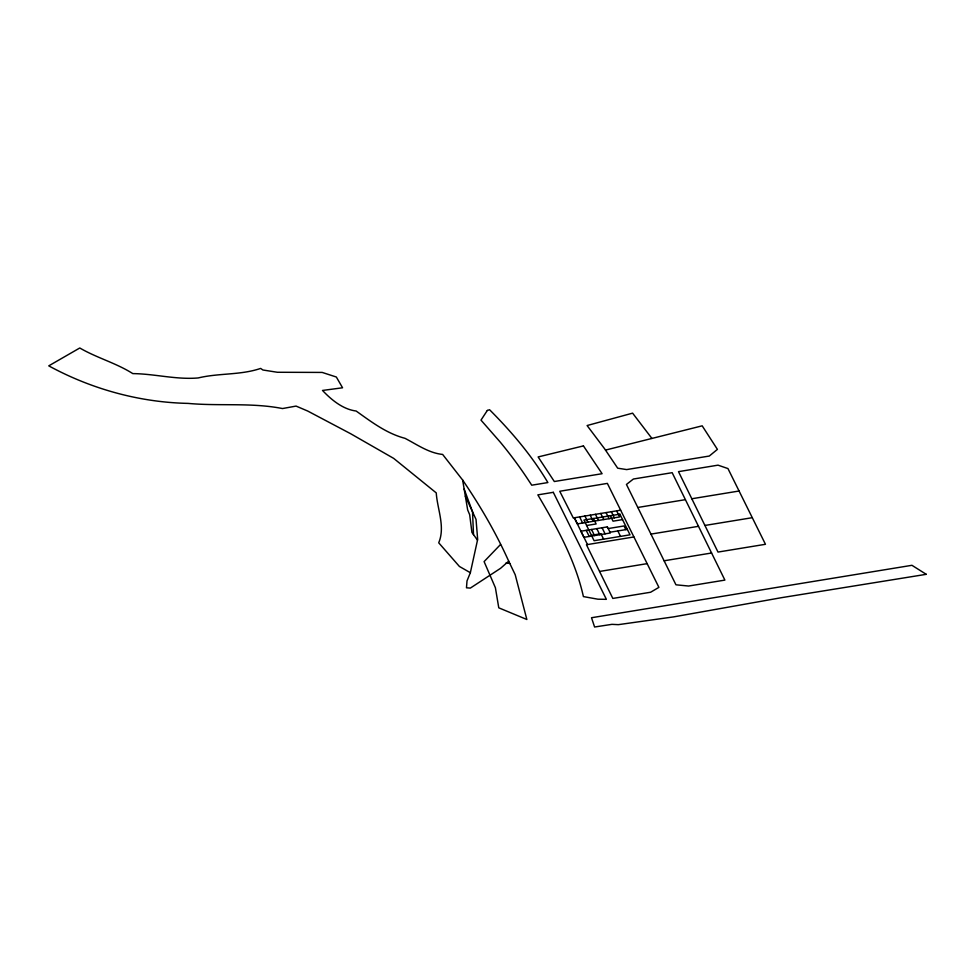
<?xml version="1.0" encoding="UTF-8"?>
<svg xmlns="http://www.w3.org/2000/svg" width="975" height="975" viewBox="0 0 975 975"><rect width="100%" height="100%" fill="white"/><g stroke="black" fill="none" stroke-linecap="round" stroke-linejoin="round"><path stroke-width="1.46" d="M470.352 572.715L477.665 539.394L476.032 519.431L465.355 496.165L462.638 480.041L442.638 454.435C428.878 453.07 417.02 444.551 405.003 438.323C386.417 433.412 371.512 421.931 356.131 411.023C342.956 409.366 331.439 399.896 322.518 390.451L342.566 387.782L336.338 377.02L322.189 372.426L277.363 372.267L262.884 369.988L260.642 368.416C240.545 375.29 218.863 372.962 198.169 377.947C176.243 379.836 154.635 373.815 132.819 373.608C116.037 362.98 96.817 357.923 79.779 347.99L48.75 365.857C91.443 389.062 139.413 402.37 188.041 403.394C219.57 406.295 251.184 402.407 282.518 408.549L296.071 406.087L307.698 411.036L350.707 433.753L393.681 458.384L436.252 492.899C437.312 509.206 445.49 526.829 438.713 542.807L459.408 566.451L470.352 572.715L467.001 580.942L466.477 587.803L470.34 588.096L500.565 568.315L508.694 561.161C495.909 532.728 480.2 505.793 462.638 480.041M500.553 544.477L484.1 561.612L495.398 587.73L498.773 607.827L526.853 619.491L515.214 574.75L508.694 561.161M605.524 450.084L702.183 425.831L717.417 449.39L709.288 456.044L626.657 469.584L617.687 468.183L604.683 448.89L587.096 425.539L632.604 413.156L651.922 438.445M620.636 510.205L573.288 517.957L559.747 491.266L607.364 483.393L658.905 587.364L650.618 592.239L612.824 598.431L586.438 544.732L633.908 536.957M637.808 507.463L675.955 584.805L688.594 586.036L724.888 580.101L672.165 472.68L633.384 479.03L626.45 484.453L637.808 507.463L685.413 499.663M691.823 498.761L739.087 491.01M586.621 525.501L596.127 523.953L593.458 518.517M622.55 519.614L613.043 521.174L610.374 515.738M608.205 528.56L624.049 525.964L625.852 529.632M591.423 535.275L600.929 533.715L603.598 539.151M609.997 532.228L627.352 529.388M650.959 534.105L698.49 526.317M704.925 525.452L752.286 517.688L765.46 544.294L717.99 552.069L678.503 471.644L718.014 465.16L727.959 468.561L752.286 517.688M599.588 571.447L647.132 563.648M664.097 560.783L711.579 553.008M506.135 562.892L509.791 563.428M477.445 540.089L471.924 532.423L469.67 514.702L467.671 509.937L465.355 496.165M616.627 510.863L619.625 516.957L577.346 523.892L574.348 517.786L587.498 544.562M611.349 511.729L614.347 517.835M617.845 530.936L620.514 536.384M606.06 512.594L609.058 518.7M600.771 513.459L603.769 519.565M595.493 514.325L598.492 520.431M602.087 527.755L605.085 533.849M590.204 515.19L593.202 521.296M596.798 528.621L599.796 534.714M584.915 516.055L587.913 522.161M591.52 529.486L594.518 535.58M579.638 516.921L582.636 523.027M586.231 530.351L589.229 536.445M464.161 489.048L472.534 511.814L473.509 534.617M487.317 410.463L480.992 420.128L500.199 442.053A866.214 500.102 0 0 1 526.707 477.555L531.741 485.197L547.877 482.564C531.911 455.715 511.57 431.791 489.572 409.732L487.317 410.463M583.428 445.904L538.127 456.946L554.324 481.516L602.099 473.704L583.428 445.904M926.25 574.324L781.499 597.675L673.628 616.883L618.321 624.658L611.947 624.341L594.592 627.01L591.508 617.736L911.942 565.305L926.25 574.324M553.312 492.326L537.847 494.873C556.737 526.914 575.238 559.955 583.403 596.59L597.931 599.198L606.377 599.332L553.312 492.326M619.881 514.178L583.952 520.065L594.092 540.711L630.021 534.824L619.881 514.178M607.376 526.89L580.942 531.217L583.94 537.322L610.374 532.984L607.376 526.89"/></g></svg>
